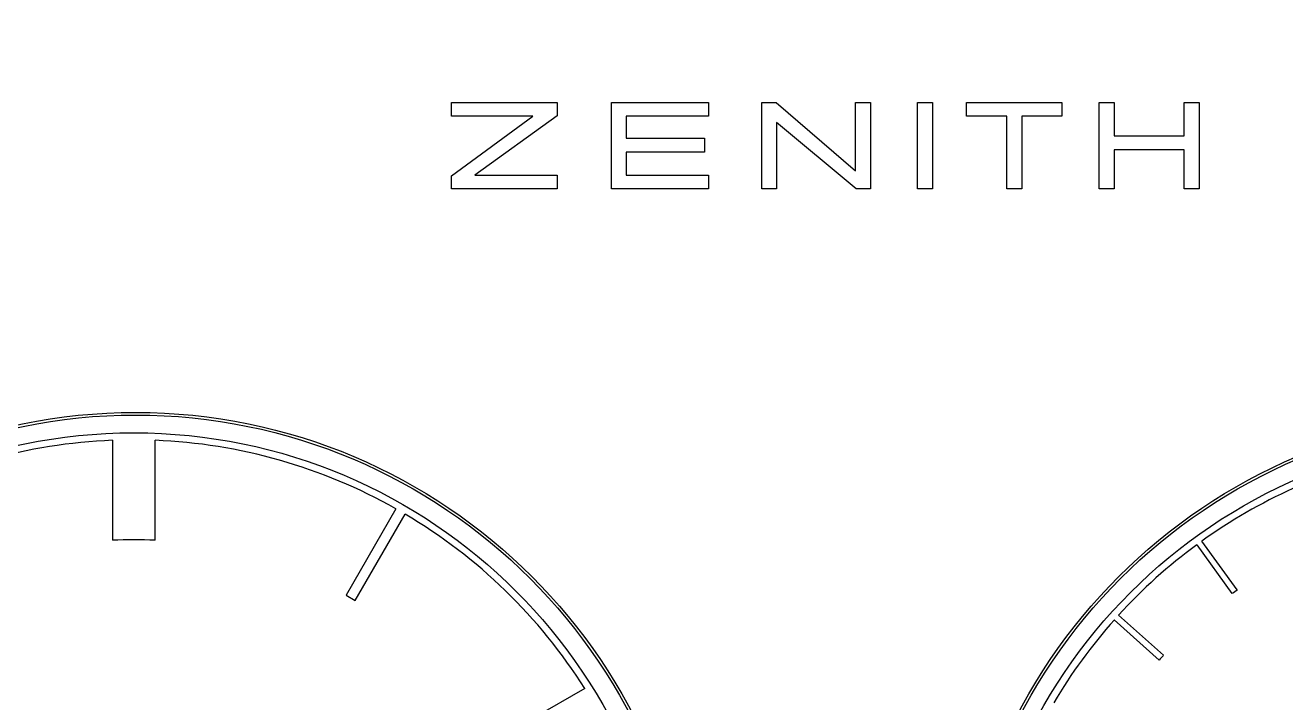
# Model space of a CAD drawing. Extents: x -19.1 to 19.1, y -19.1 to 19.1.
# Drawn here: x -7.89 to 4.54, y 2.66 to 9.34 of the extents above; entities that cross this region are included whole.
import ezdxf

# ---------------------------------------------------------------- set-up
doc = ezdxf.new("R2010")
doc.units = 0
doc.header["$LTSCALE"] = 32.67
doc.layers.add('G_OM_TRIE_D_ESQUISSE__ISO_', color=7, linetype='Continuous')
doc.layers.add('VISIBLE__ISO_', color=7, linetype='Continuous')

msp = doc.modelspace()

# ---------------------------------------------------------------- linework, layer by layer
at = {"layer": 'G_OM_TRIE_D_ESQUISSE__ISO_', "color": 7, "linetype": 'Continuous'}
msp.add_circle((0, 0), 18.9, dxfattribs=at)
at = {"layer": 'VISIBLE__ISO_', "color": 7, "linetype": 'Continuous'}
for p, q in [((-3.685, 8.445), (-3.685, 8.581)), ((-3.685, 8.581), (-2.643, 8.581)), ((-2.643, 8.581), (-2.643, 8.45)), ((-2.109, 7.728), (-2.109, 8.581)), ((-2.109, 8.581), (-1.152, 8.581)), ((-1.152, 8.581), (-1.152, 8.445)), ((-0.626, 7.728), (-0.626, 8.581)), ((-0.626, 8.581), (-0.485, 8.581)), ((-0.485, 8.581), (0.298, 7.908)), ((0.298, 7.908), (0.298, 8.581)), ((0.298, 8.581), (0.445, 8.581)), ((0.445, 8.581), (0.445, 7.728)), ((0.91, 7.728), (0.91, 8.581)), ((0.91, 8.581), (1.056, 8.581)), ((1.056, 8.581), (1.056, 7.728)), ((1.393, 8.445), (1.393, 8.581)), ((1.393, 8.581), (2.333, 8.581)), ((2.333, 8.581), (2.333, 8.445)), ((2.701, 7.728), (2.701, 8.581)), ((2.701, 8.581), (2.848, 8.581)), ((2.848, 8.581), (2.848, 8.251)), ((3.538, 8.251), (3.538, 8.581)), ((3.538, 8.581), (3.685, 8.581)), ((3.685, 8.581), (3.685, 7.728)), ((-2.884, 8.445), (-3.685, 8.445)), ((-3.685, 7.859), (-2.884, 8.445)), ((-2.643, 8.45), (-3.454, 7.863)), ((-1.962, 8.445), (-1.962, 8.228)), ((-1.152, 8.445), (-1.962, 8.445)), ((0.304, 7.728), (-0.48, 8.383)), ((-0.48, 8.383), (-0.48, 7.728)), ((1.79, 8.445), (1.393, 8.445)), ((1.79, 7.728), (1.79, 8.445)), ((1.936, 8.445), (1.936, 7.728)), ((2.333, 8.445), (1.936, 8.445)), ((-1.962, 8.228), (-1.191, 8.228)), ((-1.191, 8.228), (-1.191, 8.091)), ((2.848, 8.251), (3.538, 8.251)), ((-1.962, 8.091), (-1.962, 7.863)), ((-1.191, 8.091), (-1.962, 8.091)), ((2.848, 8.115), (2.848, 7.728)), ((3.538, 8.115), (2.848, 8.115)), ((3.538, 7.728), (3.538, 8.115)), ((-3.685, 7.728), (-3.685, 7.859)), ((-3.454, 7.863), (-2.643, 7.863)), ((-2.643, 7.863), (-2.643, 7.728)), ((-1.962, 7.863), (-1.152, 7.863)), ((-1.152, 7.863), (-1.152, 7.728)), ((-2.643, 7.728), (-3.685, 7.728)), ((-1.152, 7.728), (-2.109, 7.728)), ((-0.48, 7.728), (-0.626, 7.728)), ((0.445, 7.728), (0.304, 7.728)), ((1.056, 7.728), (0.91, 7.728)), ((1.936, 7.728), (1.79, 7.728)), ((2.848, 7.728), (2.701, 7.728)), ((3.685, 7.728), (3.538, 7.728)), ((-7.028, 5.251), (-7.028, 4.266)), ((-6.607, 4.266), (-6.607, 5.251)), ((-4.233, 4.577), (-4.725, 3.725)), ((-4.634, 3.672), (-4.142, 4.524)), ((4.061, 3.778), (3.712, 4.258)), ((3.662, 4.222), (4.009, 3.74)), ((-4.725, 3.725), (-4.634, 3.672)), ((2.849, 3.482), (3.29, 3.084)), ((3.333, 3.132), (2.891, 3.529)), ((-2.372, 2.806), (-2.873, 2.516))]:
    msp.add_line(p, q, dxfattribs=at)
for centre, radius in [((0, 0), 19.15), ((0, 0), 18.32), ((-6.8, 0), 5.526), ((-6.8, 0), 5.5), ((6.8, 0), 5.526), ((6.8, 0), 5.5), ((-6.818, -0.004), 5.329), ((6.775, -0.015), 5.327)]:
    msp.add_circle(centre, radius, dxfattribs=at)
for centre, radius, start, end in [((-6.818, -0.004), 5.259, 92.2891, 119.4223), ((-6.818, -0.004), 5.259, 60.5636, 87.7072), ((6.775, -0.015), 5.257, 114.316, 125.6304), ((-6.818, -0.004), 5.259, 32.2891, 59.4223), ((-6.818, -0.004), 4.275, 87.179, 92.8164), ((6.775, -0.015), 5.257, 126.3088, 137.6236), ((6.775, -0.015), 4.663, 125.5818, 126.3725), ((6.775, -0.015), 5.257, 138.3062, 149.3686), ((6.775, -0.015), 4.663, 137.563, 138.3539)]:
    msp.add_arc(centre, radius, start, end, dxfattribs=at)

doc.saveas('drawing.dxf')
